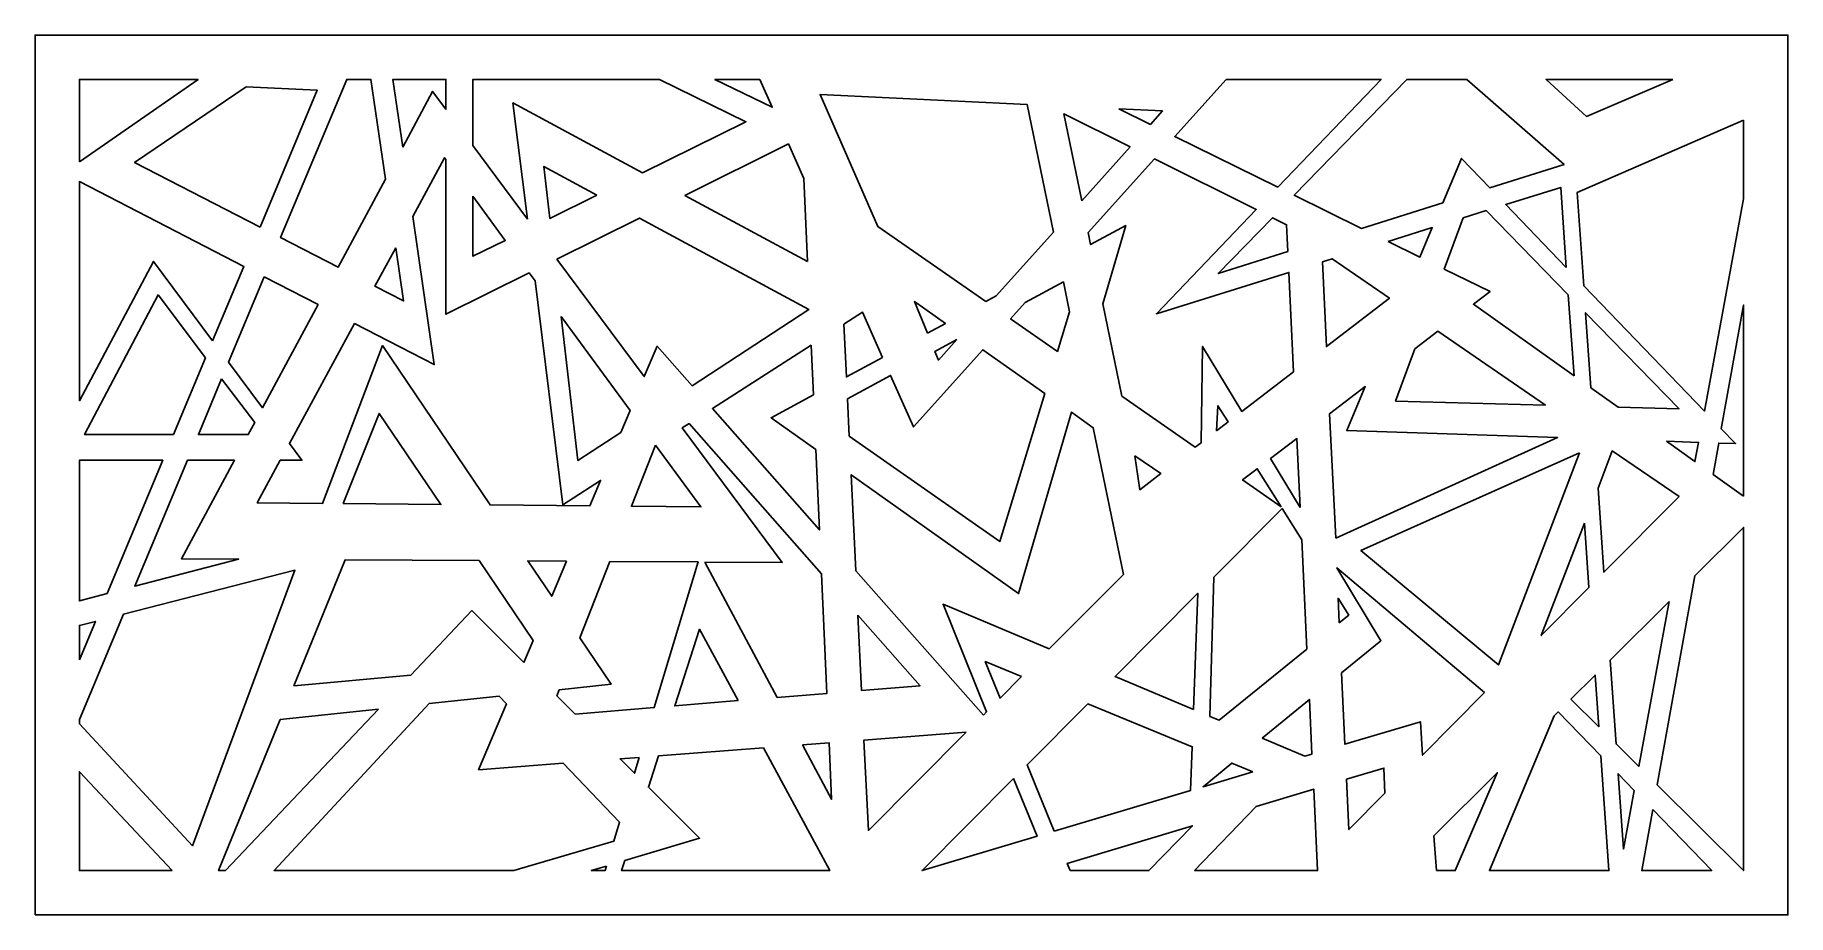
# Model space of a CAD drawing. Extents: x 10677 to 12984, y 7561 to 8718.
import ezdxf

# ---------------------------------------------------------------- set-up
doc = ezdxf.new("R2010")
doc.units = 0
doc.layers.add('LAYER_05', color=1, linetype='CONTINUOUS')

msp = doc.modelspace()

# ---------------------------------------------------------------- linework, layer by layer
at = {"layer": 'LAYER_05'}
for points in [[(10677.2, 7560.5), (12983.7, 7560.5), (12983.7, 8717.9), (10677.2, 8717.9)], [(10735.6, 8551.4), (10891.7, 8659.6), (10735.6, 8659.6)], [(10973.4, 8465.4), (11048.6, 8645.4), (10954.8, 8650), (10808.1, 8550.5)], [(11138.4, 8528.6), (11119.1, 8659.6), (11087.3, 8659.6), (11000.4, 8451.5), (11076, 8412.5)], [(11161, 8570.7), (11200.4, 8643.9), (11217.9, 8620.4), (11217.9, 8659.6), (11148.1, 8659.6)], [(11325, 8475.9), (11306.1, 8628.6), (11476.6, 8536.9), (11612.6, 8603.9), (11498.7, 8659.6), (11253.3, 8659.6), (11253.3, 8572.6)], [(11631, 8659.6), (11647.2, 8623), (11571.8, 8659.6)], [(12244.3, 8659.6), (12448.4, 8659.6), (12312.5, 8518), (12176.9, 8584.7)], [(12482.3, 8659.6), (12561, 8659.6), (12689.2, 8547.6), (12591.4, 8516.8), (12554, 8555.6), (12529.4, 8497.3), (12422.8, 8463.7), (12334.2, 8507.3)], [(12832.3, 8659.6), (12665.4, 8659.6), (12718.6, 8611)], [(11928.1, 8367.5), (11786.2, 8466), (11710.1, 8639.9), (11982.6, 8626.8), (12017.1, 8458.6), (11941.9, 8375)], [(12054.4, 8500), (12030.9, 8614.3), (12118.1, 8570.9)], [(12103.2, 8620.9), (12144.8, 8600.5), (12160.7, 8618.2)], [(12925.3, 8606), (12706.4, 8511), (12715, 8388.2), (12873.7, 8223.3), (12925.3, 8502.7)], [(11693.6, 8420.2), (11532.3, 8507), (11668.5, 8574.7), (11688.7, 8529.1)], [(11335.1, 8394.5), (11327.3, 8405.1), (11217.9, 8350.8), (11217.9, 8554.1), (11216.1, 8556.5), (11174.3, 8479.4), (11202.5, 8284.4), (11097.7, 8338.5), (11011.9, 8180.7), (11028.3, 8158.6), (10999.9, 8158.6), (10969.5, 8102.6), (11055.5, 8101.8), (11134.5, 8309.5), (11276, 8099.8), (11407.1, 8098.6), (11421.3, 8132.1), (11371.5, 8100.2)], [(11416.6, 8507.4), (11354.6, 8476.8), (11346.7, 8545.1)], [(12082.3, 8364.2), (12112.3, 8467.4), (12066.2, 8442.4), (12063, 8458.1), (12150.1, 8555), (12284.1, 8488.3), (12152.7, 8351.4), (12327, 8405.8), (12333.3, 8275.1), (12265.3, 8222.9), (12213.4, 8308.4), (12211.5, 8181.7), (12203.9, 8175.9), (12107.1, 8243.1)], [(10910.9, 8315.9), (10951.8, 8413.7), (10735.6, 8525.3), (10735.6, 8236.9), (10833.1, 8420.1)], [(12692.1, 8412), (12612.4, 8495), (12684.7, 8517.6)], [(11253.3, 8505.9), (11253.3, 8426.9), (11295.9, 8447.9)], [(11364, 8423.3), (11472.4, 8477.2), (11695.4, 8356.8), (11541.8, 8256.6), (11495.7, 8308.7), (11478.8, 8268.6)], [(12325.7, 8433.1), (12234, 8404.2), (12305.4, 8477.7), (12324, 8468.5)], [(12457.6, 8446.6), (12499.4, 8426), (12515.7, 8464.8)], [(12702.2, 8269.9), (12569.9, 8363.9), (12591.8, 8380.6), (12531.5, 8410.2), (12556.4, 8477.5), (12586.8, 8487), (12694.7, 8376.2)], [(11151.8, 8438.1), (11124.4, 8387.6), (11162.1, 8368.2)], [(12371.2, 8419.6), (12376.4, 8308.2), (12459.4, 8371.8), (12383.9, 8423.6)], [(10978.8, 8399.8), (10931.9, 8287.7), (10976.7, 8227.7), (11049.6, 8363.3)], [(10901.6, 8293.5), (10859.3, 8192.4), (10742.5, 8192.4), (10839, 8376.1)], [(11980.2, 8366.1), (12030.4, 8393.3), (12038.5, 8353.8), (12022.7, 8301.8), (11960.9, 8344.7)], [(11792.5, 8294), (11744.9, 8268.2), (11741.5, 8337.6), (11766.2, 8353.4)], [(11851.3, 8325.9), (11834.4, 8367.3), (11875, 8338.7)], [(12724.5, 8254.1), (12760.4, 8228.5), (12840.4, 8226.4), (12717.5, 8352.7)], [(12925.3, 8111.4), (12925.3, 8362.7), (12896, 8200.1), (12914.8, 8180.5), (12892.7, 8181.3), (12885.2, 8139.9)], [(11369.5, 8347.6), (11460.1, 8224.2), (11447.9, 8195.3), (11391.3, 8158.4)], [(12664.8, 8231.1), (12523, 8328.3), (12492.8, 8305.2), (12467.4, 8236.5)], [(11698.5, 8310), (11701.4, 8244.7), (11645.7, 8214.5), (11704.7, 8172.6), (11709.4, 8067.1), (11568.4, 8226.5)], [(11746.3, 8239.5), (11748.6, 8190.5), (11946.7, 8051.8), (12005.9, 8246.5), (11924.3, 8304), (11832.9, 8202.4), (11803, 8270.2)], [(11890, 8317.3), (11861.2, 8301.7), (11865.8, 8290.4)], [(10922.7, 8265.6), (10892.1, 8192.4), (10957.7, 8192.4), (10966.2, 8208.1)], [(12388.6, 8056.3), (12680.6, 8188.4), (12403.1, 8197.7), (12427.5, 8255.6), (12380.5, 8219.8)], [(11082.6, 8101.6), (11211.3, 8100.4), (11130, 8220.2)], [(11925, 7823.5), (11757.2, 8013.1), (11751.1, 8139.6), (11971.3, 7983.2), (12040.8, 8221.8), (12069.7, 8201.4), (12109.3, 8008.3), (12011.8, 7910.6), (11872.1, 7969.3), (11929.3, 7827.8)], [(12232, 8197.4), (12247.1, 8209), (12233.7, 8230.4)], [(11558.7, 8024.7), (11660.1, 8024.1), (11528.8, 8201.1), (11537.8, 8206.9), (11712, 8009.3), (11719.1, 7852), (11653.8, 7846.6)], [(11493.6, 8178.5), (11462, 8098.1), (11553.3, 8097.2)], [(12341.9, 8096.5), (12302.9, 8160.8), (12337.5, 8187.1)], [(12709.3, 8168.6), (12421.9, 8039.7), (12602.7, 7889.3)], [(12733.8, 8122.1), (12741.6, 8011.2), (12840.4, 8110.8), (12752.6, 8171)], [(12823.7, 8183.6), (12861.4, 8156.8), (12866.1, 8182.2)], [(10771.9, 7983.2), (10845.2, 8158.6), (10735.6, 8158.6), (10735.6, 7973.6)], [(10878, 8158.6), (10808.7, 7992.8), (10945, 8028.6), (10869.9, 8029), (10939.6, 8158.6)], [(12124.2, 8164.4), (12158.6, 8141.1), (12130.9, 8119.9)], [(12316.7, 8097.5), (12266.1, 8132.7), (12285.5, 8147.5)], [(12343.9, 8054), (12350.8, 7910.3), (12235.4, 7816.6), (12223.2, 7821.7), (12228.2, 8004.8), (12318.1, 8095.2)], [(12715.9, 8075.7), (12721.9, 7991.3), (12659.1, 7928)], [(12861.1, 8006.4), (12811.6, 7731.7), (12925.3, 7618.9), (12925.3, 8070.3)], [(11320.3, 7892.4), (11332.6, 7921.6), (11261.4, 8026.6), (11085.3, 8027.7), (11017.8, 7861.9), (11171.5, 7876.1), (11251.8, 7960.8)], [(10735.6, 7817.7), (10735.6, 7812.1), (10884.3, 7651.6), (11019.2, 8014), (10793.4, 7956.1)], [(11376.5, 8025.9), (11357, 7979.7), (11325.6, 8026.2)], [(11433.4, 8025.5), (11549.7, 8024.8), (11491.9, 7833.3), (11388, 7824.8), (11363.9, 7848.8), (11367, 7856.6), (11435.2, 7863.9), (11393.9, 7925)], [(12584.6, 7852.9), (12390, 8017.1), (12448.1, 7921.1), (12396.4, 7878.8), (12400.8, 7785), (12500, 7814.6), (12502.9, 7770.5)], [(12201.5, 7830.8), (12098.3, 7874.2), (12207.1, 7983.6)], [(12393.4, 7944.9), (12391.8, 7977.2), (12405.7, 7954.9)], [(12827.4, 7972.9), (12749.7, 7895.6), (12757.5, 7785.5), (12787.3, 7755.9)], [(10735.6, 7896.2), (10735.6, 7941.3), (10756.7, 7946.7)], [(11602.2, 7842.4), (11518.9, 7835.5), (11551.4, 7936.4)], [(11760, 7954.8), (11841.8, 7862.1), (11764.8, 7855.8)], [(11975.4, 7874), (11947, 7845.6), (11927.5, 7893.7)], [(12698.2, 7844.3), (12734.8, 7808), (12730, 7876)], [(11307, 7618.9), (10991.8, 7618.9), (11195.9, 7838.5), (11287.7, 7848.2), (11297.4, 7838.1), (11260.9, 7751.6), (11372.1, 7760.1), (11446.4, 7682.5), (11438.9, 7657.7)], [(12291.8, 7792.9), (12354, 7844), (12357.4, 7772), (12348.1, 7769.3)], [(11129, 7831.4), (10927.6, 7618.9), (10918.8, 7618.9), (10999.8, 7817.6)], [(12018, 7670.7), (11982.6, 7757.9), (12062.5, 7838.2), (12199.8, 7781.8), (12197.7, 7724.3)], [(12737.6, 7769.7), (12681.5, 7827.6), (12676.2, 7822.4), (12590.8, 7618.9), (12748.2, 7618.9)], [(11902.4, 7800.8), (11767.9, 7790.5), (11773.7, 7671.7)], [(11635.7, 7780.3), (11722.9, 7618.9), (11449, 7618.9), (11453.3, 7632), (11551.6, 7661.4), (11484.4, 7728.5), (11497.7, 7769.7)], [(11687.1, 7784.3), (11722, 7787), (11725.3, 7712.8)], [(11472.1, 7767.8), (11465.9, 7747), (11447, 7765.8)], [(12279.8, 7748.9), (12214.1, 7729.2), (12252, 7760.3)], [(12453.3, 7720.5), (12452.1, 7753.8), (12403, 7739), (12406.1, 7672.9)], [(10857.7, 7618.9), (10735.6, 7748.9), (10735.6, 7618.9)], [(11964.8, 7740), (11995.6, 7664), (11844.3, 7618.9)], [(12521.3, 7618.9), (12546, 7618.9), (12601.1, 7747.6), (12517.8, 7664.7)], [(12781.5, 7724.3), (12760.3, 7746.2), (12767.2, 7647.2)], [(12202.9, 7618.9), (12283.9, 7703.2), (12359.7, 7726), (12364.8, 7618.9)], [(12805.8, 7699.2), (12791.3, 7618.9), (12883.5, 7618.9)], [(12039.1, 7618.9), (12035.3, 7628.3), (12200, 7677.9), (12142.8, 7618.9)], [(11429, 7624.8), (11409.1, 7618.9), (11427.2, 7618.9)]]:
    msp.add_lwpolyline(points, close=True, dxfattribs=at)

doc.saveas('drawing.dxf')
